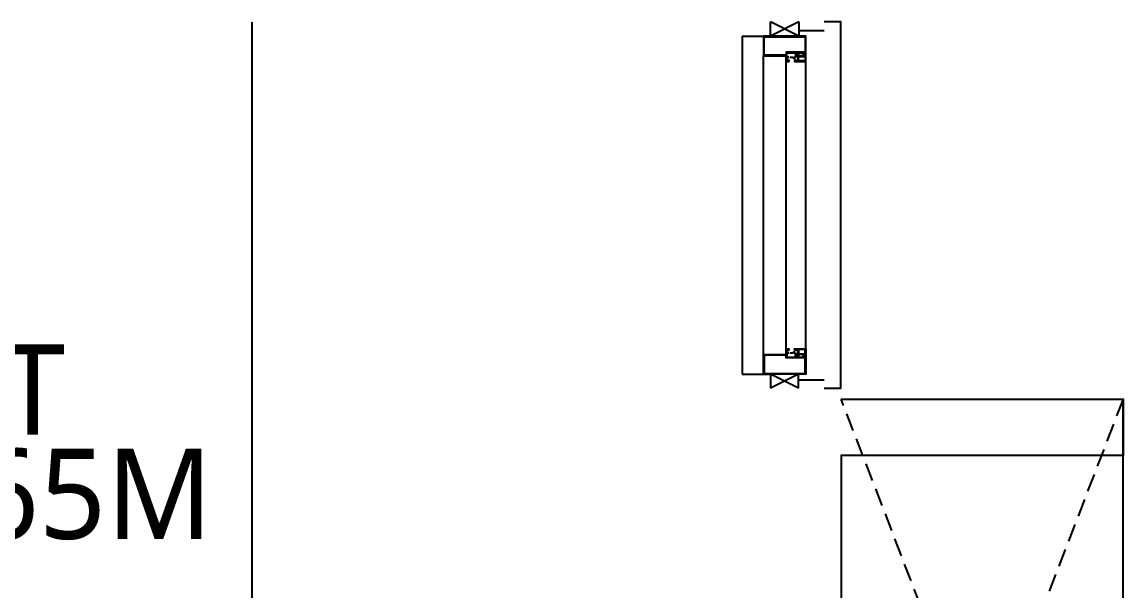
# Model space of a CAD drawing. Header units: millimetres. Extents: x 2061841 to 105821645, y -77612 to 48520811.
# Drawn here: x 105492117 to 105494071, y 48497138 to 48498148 of the extents above; entities that cross this region are included whole.
import ezdxf

# ---------------------------------------------------------------- set-up
doc = ezdxf.new("R2010")
doc.units = ezdxf.units.MM
doc.header["$LTSCALE"] = 10
doc.header["$MEASUREMENT"] = 0
doc.linetypes.add('HIDDEN2', pattern=[4.7625, 3.175, -1.5875])
for name, color, linetype in [('A-ANNO-LABL', 140, 'Continuous'), ('A-ELEV-HIDN', 54, 'HIDDEN2'), ('A-ELEV-LITE', 74, 'Continuous'), ('A-FLOR-FNSH', 74, 'Continuous'), ('A-GLAZ-FRAM', 74, 'Continuous'), ('A-WALL-CILL', 140, 'Continuous'), ('A-WALL-FNSH', 8, 'Continuous'), ('S-OPENING', 6, 'Continuous')]:
    doc.layers.add(name, color=color, linetype=linetype)
doc.styles.add('Lucida SU', font='l_10646.ttf')

# ---------------------------------------------------------------- blocks, each defined once
blk = doc.blocks.new('Win clip')
for points in [[(14, 1.1), (14, 9), (17.6, 9), (17.6, 7.8), (18.8, 7.8), (18.8, 9), (20, 9), (20, 10.2), (0, 10.2), (0, 0), (3.4, 0), (3.4, -1.2), (2, -1.2), (2, -2.4), (4.6, -2.4), (4.6, 0), (16.8, 0), (16.8, -1.2), (15.4, -1.2), (15.4, -2.4), (18, -2.4), (18, 1.1)], [(1.2, 9), (12.7, 9), (12.7, 1.1), (1.2, 1.1)]]:
    blk.add_lwpolyline(points, close=True)
at = {"layer": 'Defpoints'}
blk.add_line((28, 2.7), (22, 2.7), dxfattribs=at)
blk = doc.blocks.new('*U699')
for p, q in [((70.2, 87.5), (590, 87.5)), ((70.4, 52.8), (590.2, 52.8)), ((60, 12.5), (590, 12.5))]:
    blk.add_line(p, q)
at = {"color": 251}
for p, q in [((0, 75), (25, 75)), ((25, 75), (0, 25)), ((0, 75), (25, 25)), ((650, 75), (625, 75)), ((625, 75), (650, 25)), ((650, 75), (625, 25)), ((25, 25), (0, 25)), ((625, 25), (650, 25))]:
    blk.add_line(p, q, dxfattribs=at)
for points in [[(62.5, 57.5), (62.5, 54), (55, 54), (55, 72.7), (58.8, 72.7), (58.8, 71.1), (60, 71.1), (60, 75.8), (58.8, 75.8), (58.8, 74.1), (55, 74.1), (55, 86.2), (58.8, 86.2), (58.8, 84.5), (60, 84.5), (60, 87.5), (25, 87.5), (25, 12.5), (60, 12.5), (60, 52.8), (70, 52.8), (70, 57.5)], [(587.5, 57.5), (587.5, 54), (595, 54), (595, 72.7), (591.2, 72.7), (591.2, 71.1), (590, 71.1), (590, 75.8), (591.2, 75.8), (591.2, 74.1), (595, 74.1), (595, 86.2), (591.2, 86.2), (591.2, 84.5), (590, 84.5), (590, 87.5), (625, 87.5), (625, 12.5), (590, 12.5), (590, 52.8), (580, 52.8), (580, 57.5)], [(69, 56.5), (67.8, 56.5), (67.8, 57.5), (70, 57.5), (67.8, 57.5), (67.8, 56.5), (69, 56.5), (69, 54), (63.5, 54), (63.5, 56.5)], [(581, 56.5), (582.2, 56.5), (582.2, 57.5), (580, 57.5), (582.2, 57.5), (582.2, 56.5), (581, 56.5), (581, 54), (586.5, 54), (586.5, 56.5)]]:
    blk.add_lwpolyline(points)
for points in [[(58.8, 13.7), (26.2, 13.7), (26.2, 86.3), (53.8, 86.3), (53.8, 52.8), (58.8, 52.8)], [(591.2, 13.7), (623.8, 13.7), (623.8, 86.3), (596.2, 86.3), (596.2, 52.8), (591.2, 52.8)], [(64.7, 67.5), (64.7, 66.5), (63.5, 66.5), (64.7, 66.5), (64.7, 67.5), (62.5, 67.5)], [(585.3, 67.5), (585.3, 66.5), (586.5, 66.5), (585.3, 66.5), (585.3, 67.5), (587.5, 67.5)]]:
    blk.add_lwpolyline(points, close=True)
at = {"layer": 'A-WALL-CILL'}
blk.add_line((625, -25), (25, -25), dxfattribs=at)
blk.add_lwpolyline([(0, 120), (0, 150), (650, 150), (650, 120)], dxfattribs=at)
at = {"layer": 'A-WALL-FNSH'}
for p, q in [((14.8, 75), (14.8, 120)), ((635.2, 75), (635.2, 120)), ((25, -25), (25, 22.5)), ((625, -25), (625, 22.5))]:
    blk.add_line(p, q, dxfattribs=at)
at = {"rotation": 270}
blk.add_blockref('Win clip', (60, 87.5), dxfattribs=at)
at = {"xscale": -1, "rotation": 90}
blk.add_blockref('Win clip', (590, 87.5), dxfattribs=at)
blk = doc.blocks.new('TOWER-A TYPICAL FLOOR FRAMING PLAN N')
at = {"elevation": 0}
blk.add_lwpolyline([(102730570.4, 48595493.2), (102731070.4, 48595493.2), (102731070.4, 48595393.2), (102730570.4, 48595393.2), (102730570.4, 48594293.1), (102731070.4, 48594293.2), (102731070.3, 48594193.1), (102730570.4, 48594193.1)], dxfattribs=at)
at = {"layer": 'A-ELEV-HIDN'}
for p, q in [((102731070.4, 48595493.1, 0), (102730569.8, 48594193.2, 0)), ((102731070.4, 48594193.2, 0), (102730570.3, 48595493.1, 0))]:
    blk.add_line(p, q, dxfattribs=at)
at = {"layer": 'A-ELEV-LITE'}
blk.add_line((102731070.4, 48594293.2, 0), (102731070.4, 48595493.1, 0), dxfattribs=at)
at = {"layer": 'A-FLOR-FNSH'}
blk.add_line((102729524.6, 48594663.2), (102729524.6, 48596162.5, 0), dxfattribs=at)
at = {"layer": 'A-GLAZ-FRAM', "xscale": -1, "rotation": 269.9968149912646}
blk.add_blockref('*U699', (102730419.7, 48595512.6), dxfattribs=at)
at = {"layer": 'A-ANNO-LABL', "style": 'Lucida SU'}
for s, p in [('TOILET', (102728502.7, 48595430.5, 207.4)), ('TOILET', (102728502.7, 48595430.5, 207.4)), ('2.45Mx1.65M', (102728139.5, 48595245.3, 0))]:
    blk.add_text(s, height=160, dxfattribs=at).set_placement(p)

msp = doc.modelspace()

# ---------------------------------------------------------------- block references
at = {"layer": 'S-OPENING'}
msp.add_blockref('TOWER-A TYPICAL FLOOR FRAMING PLAN N', (2763000.3, -98014.7), dxfattribs=at)

doc.saveas('drawing.dxf')
